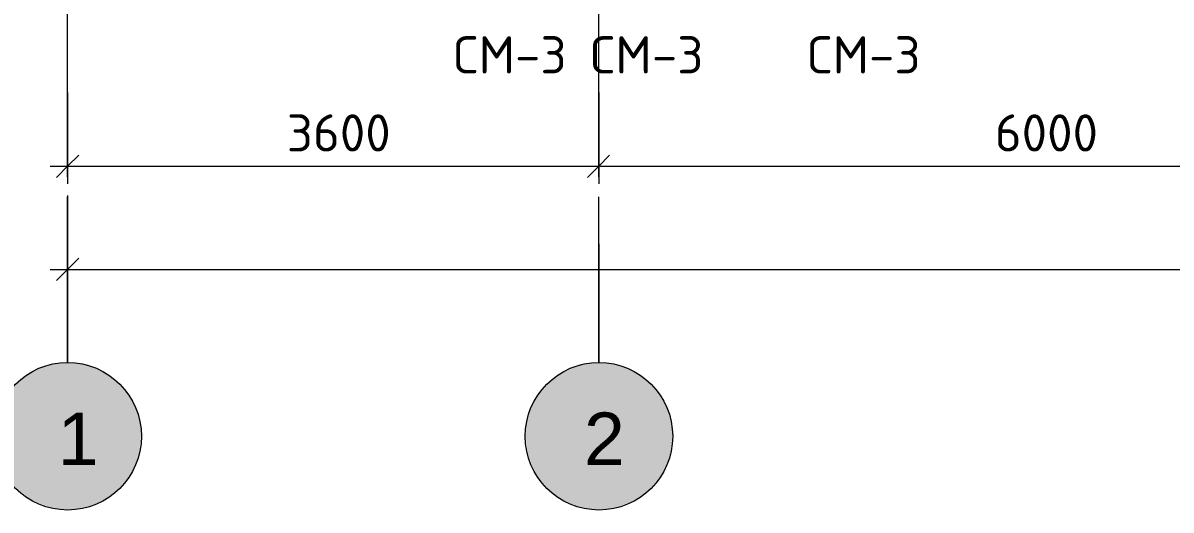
# Model space of a CAD drawing. Header units: millimetres. Extents: x -84737 to 172119, y -43083 to 59399.
# Drawn here: x 93999 to 101784, y 28729 to 32030 of the extents above; entities that cross this region are included whole.
import ezdxf

# ---------------------------------------------------------------- set-up
doc = ezdxf.new("R2010")
doc.units = ezdxf.units.MM
doc.layers.add('PDF _Геометрия', color=7, linetype='Continuous')
doc.layers.add('PDF _Текст', color=7, linetype='Continuous')
doc.layers.add('PDF _Сплошная заливка', color=7, linetype='Continuous', true_color=0xffffff)
doc.styles.add('PDF GOSTCommon', font='arial.ttf')
doc.styles.add('PDF ISOCPEUR', font='isocpeur.ttf')

msp = doc.modelspace()

# ---------------------------------------------------------------- hatches: boundary and pattern name
at = {"layer": 'PDF _Сплошная заливка', "transparency": 33554559}
for points in [[(94403.5, 29720.6), (94335.8, 29729.1), (94272.3, 29729.1), (94238.4, 29724.8), (94208.8, 29720.6), (94174.9, 29716.4), (94158, 29707.9), (94145.3, 29703.7), (94136.8, 29699.4), (94124.1, 29695.2), (94107.2, 29686.7), (94094.5, 29682.5), (94086, 29678.3), (94073.3, 29674), (94064.9, 29669.8), (94052.2, 29665.6), (94039.5, 29652.9), (94031, 29648.6), (94018.3, 29635.9), (94009.8, 29631.7), (93997.1, 29619), (93988.7, 29614.8), (93976, 29602.1), (93967.5, 29597.8), (93959, 29589.4), (93950.6, 29585.1), (93946.4, 29576.7), (93937.9, 29568.2), (93933.7, 29559.7), (93921, 29547), (93916.7, 29538.6), (93904, 29525.9), (93899.8, 29517.4), (93887.1, 29504.7), (93882.9, 29496.3), (93870.2, 29483.6), (93865.9, 29470.9), (93861.7, 29462.4), (93857.5, 29449.7), (93853.2, 29441.2), (93849, 29428.5), (93840.5, 29411.6), (93836.3, 29398.9), (93832.1, 29390.4), (93827.8, 29377.7), (93819.4, 29360.8), (93815.1, 29326.9), (93810.9, 29297.3), (93806.7, 29263.4), (93802.4, 29233.8), (93806.7, 29229.6), (93806.7, 29199.9), (93810.9, 29199.9), (93810.9, 29166.1), (93815.1, 29166.1), (93815.1, 29132.2), (93819.4, 29132.2), (93819.4, 29098.3), (93823.6, 29098.3), (93823.6, 29089.9), (93827.8, 29089.9), (93827.8, 29081.4), (93832.1, 29081.4), (93832.1, 29068.7), (93836.3, 29068.7), (93836.3, 29060.2), (93840.5, 29060.2), (93840.5, 29047.5), (93844.8, 29047.5), (93844.8, 29039.1), (93849, 29039.1), (93849, 29030.6), (93853.2, 29030.6), (93853.2, 29017.9), (93857.5, 29017.9), (93857.5, 29009.5), (93861.7, 29009.5), (93861.7, 28996.8), (93865.9, 28996.8), (93865.9, 28988.3), (93870.2, 28988.3), (93870.2, 28975.6), (93874.4, 28975.6), (93887.1, 28962.9), (93887.1, 28954.4), (93891.3, 28954.4), (93904, 28941.7), (93904, 28933.3), (93908.3, 28933.3), (93921, 28920.6), (93921, 28912.1), (93925.2, 28912.1), (93937.9, 28899.4), (93937.9, 28890.9), (93942.1, 28890.9), (93950.6, 28882.5), (93950.6, 28874), (93959, 28874), (93967.5, 28865.5), (93976, 28861.3), (93988.7, 28848.6), (93997.1, 28844.4), (94009.8, 28831.7), (94018.3, 28827.4), (94031, 28814.7), (94039.5, 28810.5), (94052.2, 28797.8), (94064.9, 28793.6), (94073.3, 28789.3), (94086, 28785.1), (94094.5, 28780.9), (94107.2, 28776.6), (94124.1, 28768.2), (94136.8, 28763.9), (94145.3, 28759.7), (94158, 28755.5), (94174.9, 28747), (94208.8, 28742.8), (94238.4, 28738.5), (94272.3, 28734.3), (94335.8, 28730.1), (94335.8, 28734.3), (94403.5, 28742.8), (94433.2, 28747), (94445.9, 28751.2), (94462.8, 28759.7), (94475.5, 28763.9), (94492.4, 28772.4), (94505.1, 28776.6), (94522, 28785.1), (94534.7, 28789.3), (94560.1, 28802), (94568.6, 28810.5), (94577.1, 28814.7), (94585.5, 28823.2), (94594, 28827.4), (94602.5, 28835.9), (94610.9, 28840.1), (94619.4, 28848.6), (94627.9, 28852.8), (94636.3, 28861.3), (94644.8, 28865.5), (94666, 28886.7), (94670.2, 28895.2), (94678.7, 28903.6), (94682.9, 28912.1), (94691.4, 28920.6), (94695.6, 28929), (94704.1, 28937.5), (94708.3, 28946), (94716.8, 28954.4), (94721, 28962.9), (94729.5, 28971.4), (94742.2, 28996.8), (94746.4, 29009.5), (94750.6, 29017.9), (94754.9, 29030.6), (94763.3, 29047.5), (94767.6, 29060.2), (94771.8, 29068.7), (94776, 29081.4), (94780.3, 29089.9), (94784.5, 29102.6), (94788.7, 29132.2), (94797.2, 29199.9), (94801.4, 29263.4), (94797.2, 29263.4), (94797.2, 29293.1), (94793, 29293.1), (94793, 29326.9), (94788.7, 29326.9), (94788.7, 29356.6), (94784.5, 29356.6), (94784.5, 29369.3), (94780.3, 29369.3), (94780.3, 29377.7), (94776, 29377.7), (94776, 29390.4), (94771.8, 29390.4), (94771.8, 29398.9), (94767.6, 29398.9), (94767.6, 29411.6), (94763.3, 29411.6), (94763.3, 29420.1), (94759.1, 29420.1), (94759.1, 29428.5), (94754.9, 29428.5), (94754.9, 29441.2), (94750.6, 29441.2), (94750.6, 29449.7), (94746.4, 29449.7), (94746.4, 29462.4), (94742.2, 29462.4), (94742.2, 29470.9), (94737.9, 29470.9), (94737.9, 29479.3), (94733.7, 29479.3), (94733.7, 29487.8), (94725.2, 29496.3), (94721, 29496.3), (94721, 29504.7), (94712.5, 29513.2), (94708.3, 29513.2), (94708.3, 29521.7), (94699.8, 29530.1), (94695.6, 29530.1), (94695.6, 29538.6), (94687.1, 29547), (94682.9, 29547), (94682.9, 29555.5), (94674.4, 29564), (94670.2, 29564), (94670.2, 29572.4), (94644.8, 29597.8), (94636.3, 29602.1), (94627.9, 29610.5), (94619.4, 29614.8), (94610.9, 29623.2), (94602.5, 29627.5), (94594, 29635.9), (94585.5, 29640.2), (94577.1, 29648.6), (94568.6, 29652.9), (94560.1, 29661.3), (94534.7, 29674), (94522, 29678.3), (94505.1, 29686.7), (94492.4, 29691), (94475.5, 29699.4), (94462.8, 29703.7), (94445.9, 29712.1), (94433.2, 29716.4)], [(94407.8, 29716.4), (94331.6, 29729.1), (94276.5, 29729.1), (94200.3, 29716.4), (94191.9, 29712.1), (94179.2, 29707.9), (94170.7, 29703.7), (94158, 29699.4), (94149.5, 29695.2), (94136.8, 29691), (94128.4, 29686.7), (94103, 29678.3), (94094.5, 29669.8), (94086, 29665.6), (94077.6, 29657.1), (94069.1, 29652.9), (94060.6, 29644.4), (94052.2, 29640.2), (94043.7, 29631.7), (94035.2, 29627.5), (94026.8, 29619), (94018.3, 29614.8), (94014.1, 29606.3), (94005.6, 29597.8), (94001.4, 29589.4), (93992.9, 29580.9), (93988.7, 29572.4), (93980.2, 29564), (93976, 29555.5), (93967.5, 29547), (93963.3, 29538.6), (93954.8, 29530.1), (93950.6, 29517.4), (93946.4, 29509), (93942.1, 29496.3), (93937.9, 29487.8), (93933.7, 29475.1), (93929.4, 29466.6), (93925.2, 29453.9), (93916.7, 29437), (93912.5, 29398.9), (93904, 29331.2), (93908.3, 29326.9), (93908.3, 29293.1), (93912.5, 29293.1), (93912.5, 29259.2), (93916.7, 29259.2), (93916.7, 29225.3), (93921, 29225.3), (93921, 29216.9), (93925.2, 29216.9), (93925.2, 29204.2), (93929.4, 29204.2), (93929.4, 29195.7), (93933.7, 29195.7), (93933.7, 29183), (93937.9, 29183), (93937.9, 29174.5), (93942.1, 29174.5), (93942.1, 29161.8), (93946.4, 29161.8), (93946.4, 29153.4), (93950.6, 29153.4), (93950.6, 29140.7), (93954.8, 29140.7), (93954.8, 29128), (93959, 29128), (93967.5, 29119.5), (93967.5, 29111), (93971.7, 29111), (93980.2, 29102.6), (93980.2, 29094.1), (93984.4, 29094.1), (93992.9, 29085.6), (93992.9, 29077.2), (93997.1, 29077.2), (94005.6, 29068.7), (94005.6, 29060.2), (94009.8, 29060.2), (94018.3, 29051.8), (94018.3, 29043.3), (94026.8, 29043.3), (94035.2, 29034.8), (94043.7, 29030.6), (94052.2, 29022.1), (94060.6, 29017.9), (94069.1, 29009.5), (94077.6, 29005.2), (94086, 28996.8), (94094.5, 28992.5), (94103, 28984.1), (94128.4, 28975.6), (94136.8, 28971.4), (94149.5, 28967.1), (94158, 28962.9), (94170.7, 28958.7), (94179.2, 28954.4), (94191.9, 28950.2), (94200.3, 28946), (94268.1, 28937.5), (94340, 28933.3), (94340, 28937.5), (94407.8, 28946), (94420.5, 28950.2), (94428.9, 28954.4), (94441.6, 28958.7), (94450.1, 28962.9), (94462.8, 28967.1), (94471.2, 28971.4), (94483.9, 28975.6), (94509.3, 28988.3), (94517.8, 28996.8), (94526.3, 29001), (94534.7, 29009.5), (94543.2, 29013.7), (94551.7, 29022.1), (94560.1, 29026.4), (94568.6, 29034.8), (94577.1, 29039.1), (94594, 29056), (94598.2, 29064.5), (94606.7, 29072.9), (94610.9, 29081.4), (94619.4, 29089.9), (94623.6, 29098.3), (94632.1, 29106.8), (94636.3, 29115.3), (94644.8, 29123.7), (94653.3, 29140.7), (94657.5, 29153.4), (94661.7, 29161.8), (94666, 29174.5), (94670.2, 29183), (94674.4, 29195.7), (94678.7, 29204.2), (94687.1, 29229.6), (94699.8, 29305.8), (94704.1, 29356.6), (94699.8, 29356.6), (94699.8, 29382), (94695.6, 29382), (94695.6, 29407.4), (94691.4, 29407.4), (94691.4, 29432.8), (94687.1, 29432.8), (94687.1, 29445.5), (94682.9, 29445.5), (94682.9, 29453.9), (94678.7, 29453.9), (94678.7, 29466.6), (94674.4, 29466.6), (94674.4, 29475.1), (94670.2, 29475.1), (94670.2, 29487.8), (94666, 29487.8), (94666, 29496.3), (94661.7, 29496.3), (94661.7, 29509), (94657.5, 29509), (94657.5, 29517.4), (94653.3, 29517.4), (94653.3, 29525.9), (94649, 29525.9), (94649, 29534.3), (94640.6, 29542.8), (94636.3, 29542.8), (94636.3, 29551.3), (94627.9, 29559.7), (94623.6, 29559.7), (94623.6, 29568.2), (94615.2, 29576.7), (94610.9, 29576.7), (94610.9, 29585.1), (94602.5, 29593.6), (94598.2, 29593.6), (94598.2, 29602.1), (94577.1, 29623.2), (94568.6, 29627.5), (94560.1, 29635.9), (94551.7, 29640.2), (94543.2, 29648.6), (94534.7, 29652.9), (94526.3, 29661.3), (94517.8, 29665.6), (94509.3, 29674), (94483.9, 29686.7), (94471.2, 29691), (94462.8, 29695.2), (94450.1, 29699.4), (94441.6, 29703.7), (94428.9, 29707.9), (94420.5, 29712.1)], [(97967.8, 29724.8), (97938.1, 29729.1), (97874.6, 29729.1), (97773, 29716.4), (97756.1, 29707.9), (97743.4, 29703.7), (97726.5, 29695.2), (97713.8, 29691), (97696.8, 29682.5), (97684.1, 29678.3), (97667.2, 29669.8), (97654.5, 29665.6), (97641.8, 29652.9), (97633.3, 29648.6), (97624.9, 29640.2), (97616.4, 29635.9), (97607.9, 29627.5), (97599.5, 29623.2), (97591, 29614.8), (97582.5, 29610.5), (97574.1, 29602.1), (97565.6, 29597.8), (97557.1, 29589.4), (97548.7, 29585.1), (97544.4, 29576.7), (97536, 29568.2), (97531.7, 29559.7), (97519, 29547), (97514.8, 29538.6), (97502.1, 29525.9), (97497.9, 29517.4), (97485.2, 29504.7), (97481, 29496.3), (97468.3, 29483.6), (97459.8, 29458.2), (97455.6, 29449.7), (97447.1, 29424.3), (97442.9, 29415.8), (97434.4, 29390.4), (97430.2, 29382), (97425.9, 29369.3), (97421.7, 29360.8), (97417.5, 29326.9), (97413.2, 29297.3), (97409, 29263.4), (97404.8, 29233.8), (97409, 29229.6), (97409, 29199.9), (97413.2, 29199.9), (97413.2, 29166.1), (97417.5, 29166.1), (97417.5, 29132.2), (97421.7, 29132.2), (97421.7, 29098.3), (97425.9, 29098.3), (97425.9, 29089.9), (97430.2, 29089.9), (97430.2, 29077.2), (97434.4, 29077.2), (97434.4, 29068.7), (97438.6, 29068.7), (97438.6, 29056), (97442.9, 29056), (97442.9, 29043.3), (97447.1, 29043.3), (97447.1, 29034.8), (97451.3, 29034.8), (97451.3, 29022.1), (97455.6, 29022.1), (97455.6, 29009.5), (97459.8, 29009.5), (97459.8, 29001), (97464, 29001), (97464, 28988.3), (97468.3, 28988.3), (97468.3, 28975.6), (97472.5, 28975.6), (97485.2, 28962.9), (97485.2, 28954.4), (97489.4, 28954.4), (97502.1, 28941.7), (97502.1, 28933.3), (97506.4, 28933.3), (97519, 28920.6), (97519, 28912.1), (97523.3, 28912.1), (97536, 28899.4), (97536, 28890.9), (97540.2, 28890.9), (97548.7, 28882.5), (97548.7, 28874), (97557.1, 28874), (97565.6, 28865.5), (97574.1, 28861.3), (97582.5, 28852.8), (97591, 28848.6), (97599.5, 28840.1), (97607.9, 28835.9), (97616.4, 28827.4), (97624.9, 28823.2), (97633.3, 28814.7), (97641.8, 28810.5), (97654.5, 28797.8), (97667.2, 28793.6), (97684.1, 28785.1), (97696.8, 28780.9), (97713.8, 28772.4), (97726.5, 28768.2), (97743.4, 28759.7), (97756.1, 28755.5), (97773, 28747), (97874.6, 28734.3), (97938.1, 28730.1), (97938.1, 28734.3), (97967.8, 28738.5), (98001.6, 28742.8), (98031.2, 28747), (98043.9, 28751.2), (98052.4, 28755.5), (98065.1, 28759.7), (98073.6, 28763.9), (98086.3, 28768.2), (98103.2, 28776.6), (98115.9, 28780.9), (98124.4, 28785.1), (98137.1, 28789.3), (98162.5, 28802), (98170.9, 28810.5), (98179.4, 28814.7), (98192.1, 28827.4), (98200.6, 28831.7), (98213.3, 28844.4), (98221.7, 28848.6), (98234.4, 28861.3), (98242.9, 28865.5), (98268.3, 28890.9), (98272.5, 28899.4), (98285.2, 28912.1), (98289.5, 28920.6), (98302.2, 28933.3), (98306.4, 28941.7), (98319.1, 28954.4), (98323.3, 28962.9), (98331.8, 28971.4), (98344.5, 28996.8), (98348.7, 29009.5), (98353, 29017.9), (98357.2, 29030.6), (98365.7, 29047.5), (98369.9, 29060.2), (98374.1, 29068.7), (98378.4, 29081.4), (98382.6, 29089.9), (98386.8, 29102.6), (98391.1, 29132.2), (98399.5, 29199.9), (98403.8, 29263.4), (98399.5, 29263.4), (98399.5, 29293.1), (98395.3, 29293.1), (98395.3, 29326.9), (98391.1, 29326.9), (98391.1, 29356.6), (98386.8, 29356.6), (98386.8, 29369.3), (98382.6, 29369.3), (98382.6, 29377.7), (98378.4, 29377.7), (98378.4, 29390.4), (98374.1, 29390.4), (98374.1, 29398.9), (98369.9, 29398.9), (98369.9, 29411.6), (98365.7, 29411.6), (98365.7, 29420.1), (98361.4, 29420.1), (98361.4, 29428.5), (98357.2, 29428.5), (98357.2, 29441.2), (98353, 29441.2), (98353, 29449.7), (98348.7, 29449.7), (98348.7, 29462.4), (98344.5, 29462.4), (98344.5, 29470.9), (98340.3, 29470.9), (98340.3, 29479.3), (98336, 29479.3), (98336, 29487.8), (98327.6, 29496.3), (98323.3, 29496.3), (98323.3, 29504.7), (98310.6, 29517.4), (98306.4, 29517.4), (98306.4, 29525.9), (98293.7, 29538.6), (98289.5, 29538.6), (98289.5, 29547), (98276.8, 29559.7), (98272.5, 29559.7), (98272.5, 29568.2), (98242.9, 29597.8), (98234.4, 29602.1), (98221.7, 29614.8), (98213.3, 29619), (98200.6, 29631.7), (98192.1, 29635.9), (98179.4, 29648.6), (98170.9, 29652.9), (98162.5, 29661.3), (98137.1, 29674), (98124.4, 29678.3), (98115.9, 29682.5), (98103.2, 29686.7), (98086.3, 29695.2), (98073.6, 29699.4), (98065.1, 29703.7), (98052.4, 29707.9), (98043.9, 29712.1), (98031.2, 29716.4), (98001.6, 29720.6)], [(98005.9, 29716.4), (97929.7, 29729.1), (97878.9, 29729.1), (97828.1, 29720.6), (97798.4, 29716.4), (97790, 29712.1), (97777.3, 29707.9), (97768.8, 29703.7), (97756.1, 29699.4), (97747.6, 29695.2), (97734.9, 29691), (97726.5, 29686.7), (97701.1, 29678.3), (97688.4, 29665.6), (97679.9, 29661.3), (97667.2, 29648.6), (97658.7, 29644.4), (97646, 29631.7), (97637.6, 29627.5), (97629.1, 29619), (97620.6, 29614.8), (97616.4, 29606.3), (97607.9, 29597.8), (97603.7, 29589.4), (97595.2, 29580.9), (97591, 29572.4), (97582.5, 29564), (97578.3, 29555.5), (97569.8, 29547), (97565.6, 29538.6), (97557.1, 29530.1), (97552.9, 29517.4), (97536, 29483.6), (97531.7, 29470.9), (97514.8, 29437), (97510.6, 29398.9), (97502.1, 29331.2), (97506.4, 29326.9), (97506.4, 29293.1), (97510.6, 29293.1), (97510.6, 29259.2), (97514.8, 29259.2), (97514.8, 29225.3), (97519, 29225.3), (97519, 29216.9), (97523.3, 29216.9), (97523.3, 29208.4), (97527.5, 29208.4), (97527.5, 29199.9), (97531.7, 29199.9), (97531.7, 29187.2), (97536, 29187.2), (97536, 29178.8), (97540.2, 29178.8), (97540.2, 29170.3), (97544.4, 29170.3), (97544.4, 29157.6), (97548.7, 29157.6), (97548.7, 29149.1), (97552.9, 29149.1), (97552.9, 29140.7), (97557.1, 29140.7), (97557.1, 29128), (97561.4, 29128), (97569.8, 29119.5), (97569.8, 29111), (97574.1, 29111), (97582.5, 29102.6), (97582.5, 29094.1), (97586.8, 29094.1), (97595.2, 29085.6), (97595.2, 29077.2), (97599.5, 29077.2), (97607.9, 29068.7), (97607.9, 29060.2), (97612.2, 29060.2), (97620.6, 29051.8), (97620.6, 29043.3), (97629.1, 29043.3), (97637.6, 29034.8), (97646, 29030.6), (97658.7, 29017.9), (97667.2, 29013.7), (97679.9, 29001), (97688.4, 28996.8), (97701.1, 28984.1), (97726.5, 28975.6), (97734.9, 28971.4), (97747.6, 28967.1), (97756.1, 28962.9), (97768.8, 28958.7), (97777.3, 28954.4), (97790, 28950.2), (97798.4, 28946), (97836.5, 28941.7), (97870.4, 28937.5), (97938.1, 28933.3), (97938.1, 28937.5), (98005.9, 28946), (98031.2, 28954.4), (98039.7, 28958.7), (98052.4, 28962.9), (98060.9, 28967.1), (98073.6, 28971.4), (98082, 28975.6), (98094.7, 28979.8), (98111.7, 28988.3), (98120.1, 28996.8), (98128.6, 29001), (98141.3, 29013.7), (98149.8, 29017.9), (98162.5, 29030.6), (98170.9, 29034.8), (98192.1, 29056), (98196.3, 29064.5), (98204.8, 29072.9), (98209, 29081.4), (98217.5, 29089.9), (98221.7, 29098.3), (98230.2, 29106.8), (98234.4, 29115.3), (98242.9, 29123.7), (98259.8, 29157.6), (98264.1, 29170.3), (98272.5, 29187.2), (98276.8, 29199.9), (98285.2, 29216.9), (98289.5, 29229.6), (98297.9, 29297.3), (98302.2, 29365), (98297.9, 29365), (98297.9, 29398.9), (98293.7, 29398.9), (98293.7, 29432.8), (98289.5, 29432.8), (98289.5, 29445.5), (98285.2, 29445.5), (98285.2, 29453.9), (98281, 29453.9), (98281, 29462.4), (98276.8, 29462.4), (98276.8, 29470.9), (98272.5, 29470.9), (98272.5, 29479.3), (98268.3, 29479.3), (98268.3, 29492), (98264.1, 29492), (98264.1, 29500.5), (98259.8, 29500.5), (98259.8, 29509), (98255.6, 29509), (98255.6, 29517.4), (98251.4, 29517.4), (98251.4, 29525.9), (98247.1, 29525.9), (98247.1, 29534.3), (98238.7, 29542.8), (98234.4, 29542.8), (98234.4, 29551.3), (98226, 29559.7), (98221.7, 29559.7), (98221.7, 29568.2), (98213.3, 29576.7), (98209, 29576.7), (98209, 29585.1), (98200.6, 29593.6), (98196.3, 29593.6), (98196.3, 29602.1), (98170.9, 29627.5), (98162.5, 29631.7), (98149.8, 29644.4), (98141.3, 29648.6), (98128.6, 29661.3), (98120.1, 29665.6), (98111.7, 29674), (98094.7, 29682.5), (98082, 29686.7), (98073.6, 29691), (98060.9, 29695.2), (98052.4, 29699.4), (98039.7, 29703.7), (98031.2, 29707.9)]]:
    msp.add_hatch(color=256, dxfattribs=at).paths.add_polyline_path(points)

# ---------------------------------------------------------------- linework, layer by layer
at = {"layer": 'PDF _Геометрия', "lineweight": 9}
for points in [[(94301.9, 31303.8), (94301.9, 32302.8)], [(97904.3, 31303.8), (97904.3, 32302.8)], [(94301.9, 30986.3), (94301.9, 31989.5)], [(97904.3, 30986.3), (97904.3, 31989.5)], [(94301.9, 31557.8), (94301.9, 31058.2), (94301.9, 30939.7)], [(97904.3, 31557.8), (97904.3, 31058.2), (97904.3, 30939.7)], [(94301.9, 31049.8), (94301.9, 31104.8)], [(97904.3, 31049.8), (97904.3, 31104.8)], [(94183.4, 31058.2), (97904.3, 31058.2), (103902.5, 31058.2), (112004.6, 31058.2), (118002.8, 31058.2), (124305.8, 31058.2), (127002.3, 31058.2), (129703, 31058.2), (132255.5, 31058.2), (134803.8, 31058.2), (137204, 31058.2), (139942.7, 31058.2), (143625.5, 31058.2)], [(94301.9, 30859.3), (94301.9, 30359.8), (94301.9, 30237)], [(94301.9, 30533.4), (94301.9, 29729.1), (94301.9, 30850.8)], [(97904.3, 30533.4), (97904.3, 29729.1), (97904.3, 30850.8)], [(94301.9, 30736.5), (94301.9, 30787.3)], [(97904.3, 30736.5), (97904.3, 30787.3)], [(94183.4, 30359.8), (143625.5, 30359.8)]]:
    msp.add_lwpolyline(points, dxfattribs=at)
at = {"layer": 'PDF _Геометрия', "lineweight": 20}
for points in [[(94378.1, 31134.4), (94301.9, 31058.2), (94225.7, 30982.1)], [(97976.2, 31134.4), (97904.3, 31058.2), (97828.1, 30982.1)], [(94378.1, 30436), (94301.9, 30359.8), (94225.7, 30283.6)]]:
    msp.add_lwpolyline(points, dxfattribs=at)
at = {"layer": 'PDF _Геометрия', "lineweight": 9}
for centre in [(94302.4, 29228.5), (97904.7, 29228.5)]:
    msp.add_circle(centre, 500, dxfattribs=at)

# ---------------------------------------------------------------- texts
at = {"layer": 'PDF _Текст', "attachment_point": 4}
for s, insert, char_height, style in [('СМ-3 СМ-3', (96918.4, 31813.9), 252.37, 'PDF ISOCPEUR'), ('СМ-3', (99318.7, 31813.9), 252.37, 'PDF ISOCPEUR'), ('3600', (95788.2, 31284.5), 251.76, 'PDF ISOCPEUR'), ('6000', (100588.7, 31284.5), 251.76, 'PDF ISOCPEUR'), ('1', (94234.6, 29211), 356.7, 'PDF GOSTCommon'), ('2', (97803.2, 29211), 356.7, 'PDF GOSTCommon')]:
    msp.add_mtext(s, dxfattribs=dict(at, insert=insert, char_height=char_height, style=style))

doc.saveas('drawing.dxf')
